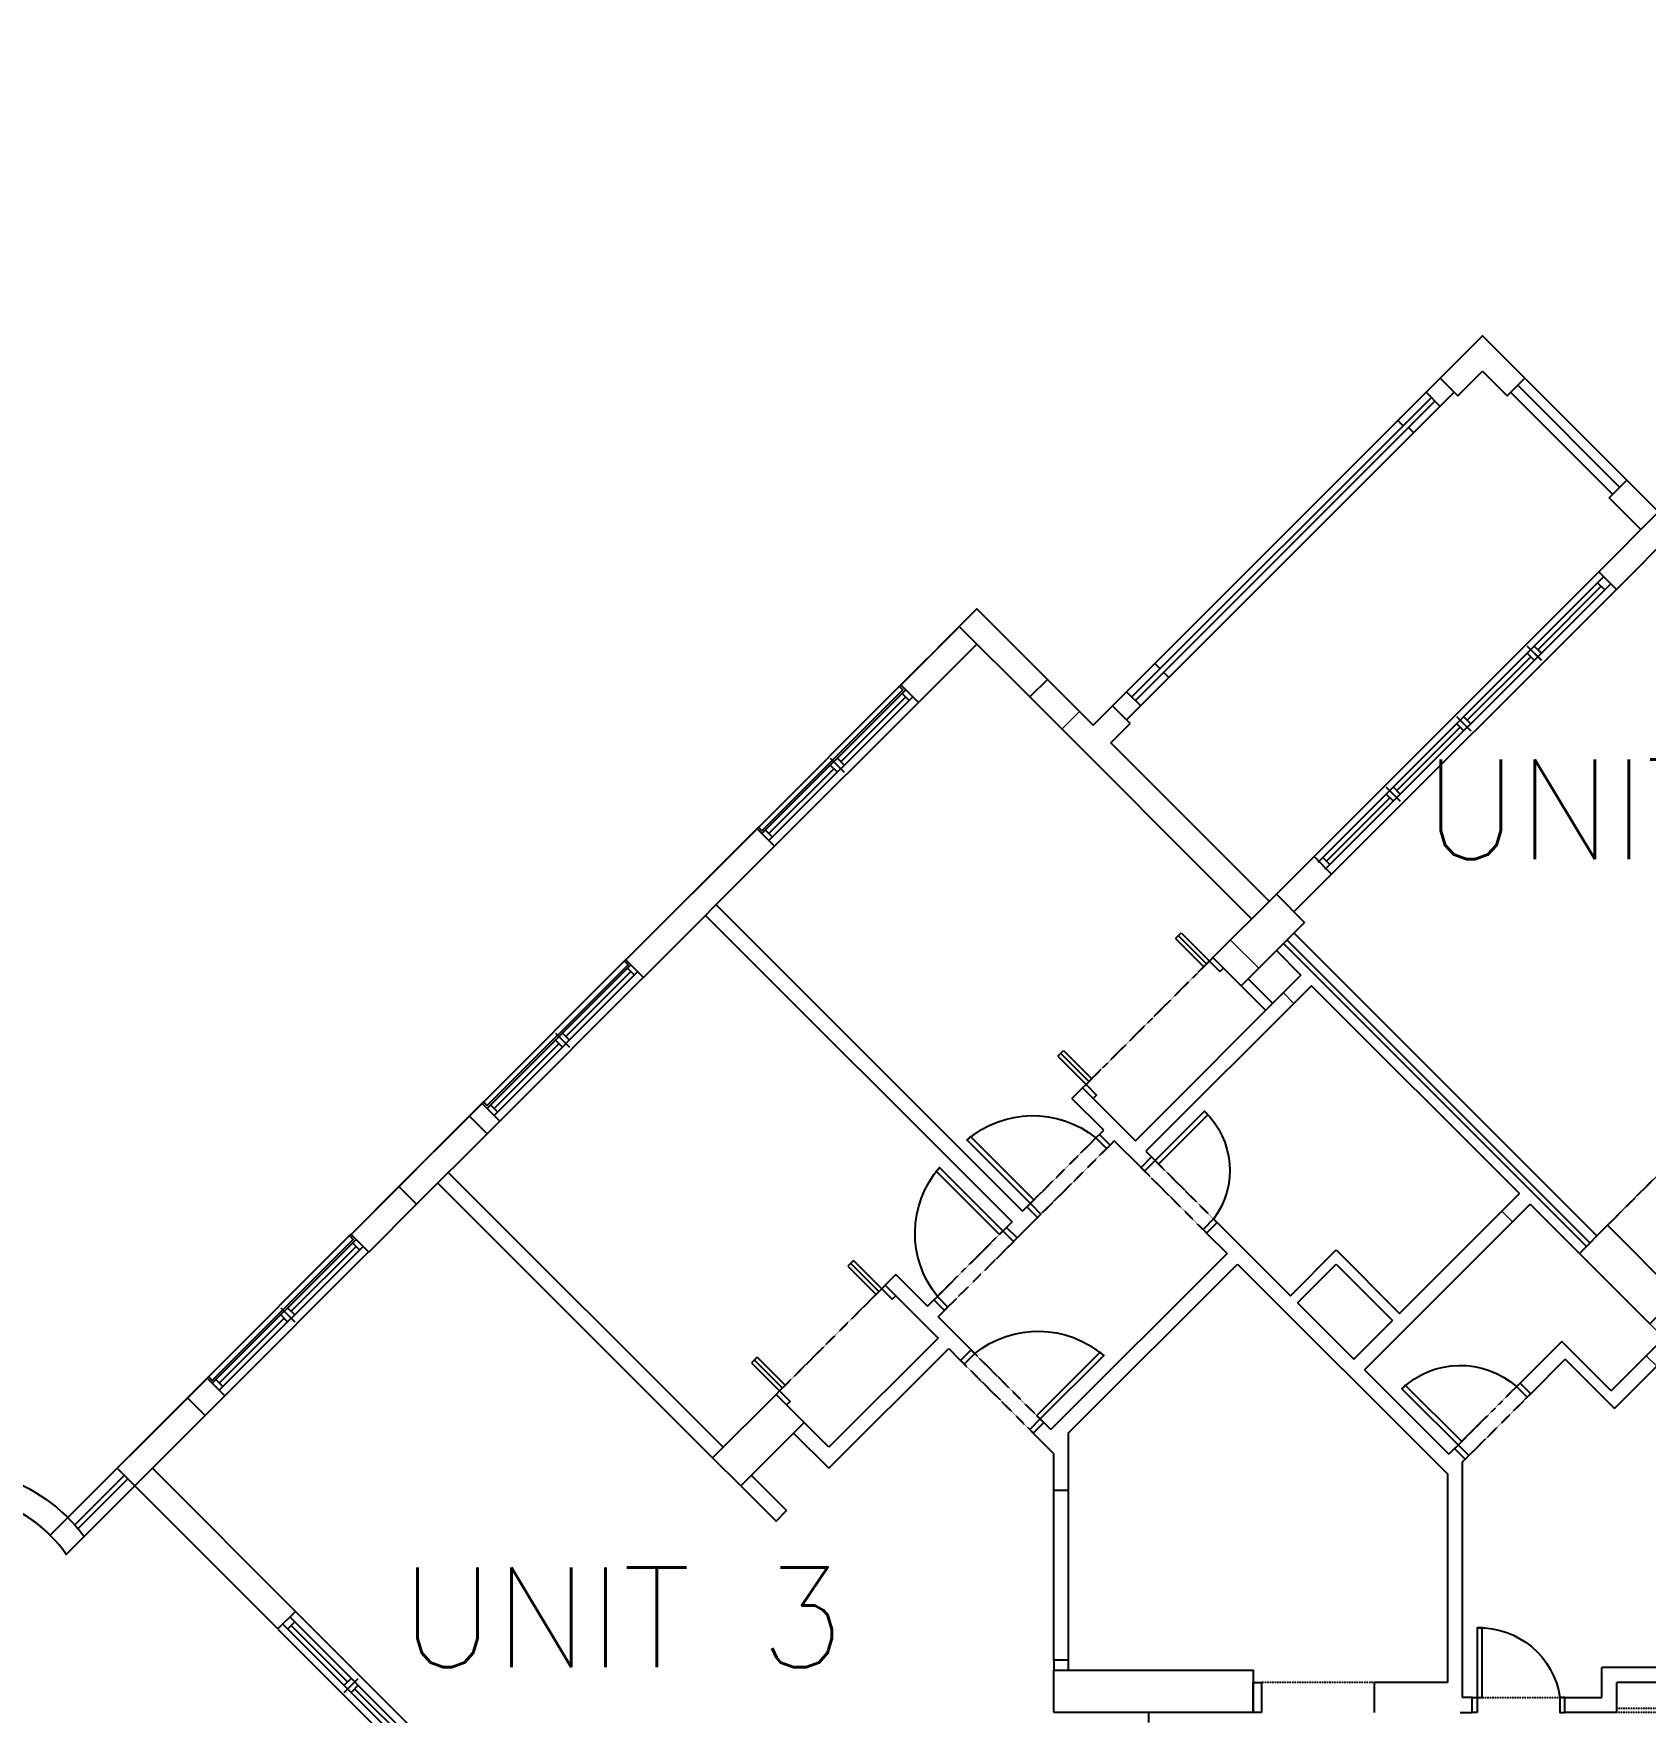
# Model space of a CAD drawing. Header units: millimetres. Extents: x 186805 to 449048, y 2167 to 51540.
# Drawn here: x 233058 to 249231, y 23132 to 39983 of the extents above; entities that cross this region are included whole.
import ezdxf

# ---------------------------------------------------------------- set-up
doc = ezdxf.new("R2010")
doc.units = ezdxf.units.MM
doc.linetypes.add('HIDDEN2', pattern=[0.1875, 0.125, -0.0625])
doc.layers.get('0').update_dxf_attribs({"linetype": 'CONTINUOUS'})
doc.layers.add('0-60x60-C', color=3, linetype='CONTINUOUS', lineweight=13)
doc.layers.add('LINE 1 P1', color=1, linetype='CONTINUOUS', lineweight=13)
for name, color, linetype in [('A-ABOV', 1, 'HIDDEN2'), ('A-ABOVE DOOR', 1, 'HIDDEN2'), ('A-CONC-BLDG', 6, 'CONTINUOUS'), ('a-door', 4, 'CONTINUOUS'), ('A-FLORRAIL', 92, 'CONTINUOUS'), ('a-proj', 40, 'CONTINUOUS'), ('a-wall', 140, 'CONTINUOUS'), ('A-WIND', 4, 'CONTINUOUS'), ('ALAN', 6, 'CONTINUOUS')]:
    doc.layers.add(name, color=color, linetype=linetype)
doc.styles.add('T 200 neal', font='romans.shx', dxfattribs={"height": 400})

# ---------------------------------------------------------------- blocks, each defined once
blk = doc.blocks.new('A$C7C4A1575')
at = {"layer": 'A-ABOV', "color": 8}
blk.add_line((18352, 23511), (22012, 19852), dxfattribs=at)
at = {"layer": 'A-ABOVE DOOR', "color": 8, "linetype": 'Continuous'}
for p, q in [((5009, 27563), (6947, 29500)), ((7124, 29323), (5186, 27386)), ((4478, 25221), (5920, 23778)), ((5743, 23601), (4301, 25044)), ((7236, 22464), (8678, 21021)), ((8502, 20844), (7059, 22287)), ((18441, 17129), (15584, 19986)), ((15407, 19809), (18264, 16952)), ((9994, 19707), (11437, 18264)), ((11260, 18087), (9818, 19530))]:
    blk.add_line(p, q, dxfattribs=at)
at = {"layer": 'A-ABOVE DOOR', "color": 8}
for p, q in [((19195, 28400), (18445, 28400)), ((19195, 28360), (18445, 28360)), ((16995, 28250), (17925, 28250)), ((16010, 28100), (14880, 28100)), ((16924, 25859), (17582, 25201)), ((16924, 25859), (17582, 25201)), ((17476, 25095), (16818, 25752)), ((17476, 25095), (16818, 25752)), ((11861, 24869), (12589, 25597)), ((12696, 25491), (11967, 24762)), ((11105, 24112), (10009, 25208)), ((12427, 23638), (11698, 24367)), ((11592, 24260), (12321, 23532)), ((12632, 23433), (13360, 22705)), ((14329, 23589), (13671, 22931)), ((13777, 22825), (14435, 23483)), ((12526, 23327), (13254, 22599)), ((14393, 20824), (13084, 22132))]:
    blk.add_line(p, q, dxfattribs=at)
at = {"layer": 'A-CONC-BLDG', "color": 8}
for points in [[(12795, 28400), (12795, 27975), (14795, 27975), (14795, 28400)], [(4104, 25243), (4281, 25420), (3574, 26127), (3397, 25950)], [(9655, 26127), (9372, 25844), (10009, 25208), (10291, 25491)], [(18070, 23794), (18352, 23511), (19059, 24218), (18777, 24501)], [(6933, 22415), (7109, 22592), (6402, 23299), (6225, 23122)], [(15029, 20188), (15312, 20470), (14675, 21107), (14393, 20824)], [(12731, 18031), (12554, 18208), (11847, 17501), (12024, 17324)], [(18865, 16351), (19042, 16528), (18441, 17129), (18264, 16952)], [(17097, 14937), (17345, 15185), (17522, 15008), (17097, 14584), (16673, 15008), (16850, 15185)]]:
    blk.add_lwpolyline(points, close=True, dxfattribs=at)
blk.add_lwpolyline([(3066, 26635), (2887, 26814, -0.166551), (2126, 26262), (2200, 26023, 0.159959)], format="xyb", close=True, dxfattribs=at)
at = {"layer": 'a-door', "color": 8}
blk.add_line((17045, 28400), (16995, 28400), dxfattribs=at)
at = {"layer": 'a-door', "color": 8, "lineweight": -3}
for p, q in [((9761, 24890), (10150, 25279)), ((10115, 25314), (10009, 25208)), ((10150, 25279), (10115, 25314)), ((10072, 25144), (9789, 24861)), ((9818, 24833), (10100, 25116)), ((10009, 25208), (10044, 25173)), ((10100, 25116), (10044, 25173)), ((9818, 24833), (9761, 24890)), ((10730, 23921), (11013, 24204)), ((11041, 24176), (10758, 23893)), ((10786, 23864), (11069, 24147)), ((11069, 24147), (11013, 24204)), ((11069, 24147), (11175, 24253)), ((11105, 24112), (11069, 24147)), ((11211, 24218), (11105, 24112)), ((11175, 24253), (11211, 24218)), ((10786, 23864), (10730, 23921)), ((12837, 21814), (13120, 22097)), ((13190, 22238), (13084, 22132)), ((13084, 22132), (13120, 22097)), ((13120, 22097), (13226, 22203)), ((13120, 22097), (13176, 22040)), ((13226, 22203), (13190, 22238)), ((13148, 22068), (12865, 21786)), ((12893, 21757), (13176, 22040)), ((12837, 21814), (12893, 21757)), ((14018, 20633), (14301, 20916)), ((14074, 20576), (14463, 20965)), ((14301, 20916), (14357, 20859)), ((14499, 20930), (14393, 20824)), ((14463, 20965), (14499, 20930)), ((14329, 20888), (14046, 20605)), ((14393, 20824), (14357, 20859)), ((14018, 20633), (14074, 20576))]:
    blk.add_line(p, q, dxfattribs=at)
at = {"layer": 'a-door', "color": 8}
for points in [[(17045, 28250), (17095, 28250), (17095, 27550), (17045, 27550), (17045, 28400)], [(17925, 28250), (17875, 28250), (17875, 28400), (17925, 28400)], [(16995, 28250), (17045, 28250)], [(16924, 25859), (16959, 25823), (16288, 25151)], [(16288, 25151), (16323, 25116), (16889, 25682), (16853, 25717)], [(16818, 25752), (16853, 25717)], [(12660, 25455), (12554, 25562), (12589, 25597)], [(12696, 25491), (12625, 25420)], [(12660, 25455), (13297, 24819), (13261, 24784), (12625, 25420)], [(17476, 25095), (17440, 25130), (17546, 25236), (17582, 25201)], [(11967, 24762), (12003, 24798), (11896, 24904), (11861, 24869)], [(11592, 24260), (11628, 24225), (11734, 24331), (11698, 24367)], [(12285, 23567), (11649, 22931), (11614, 22966), (12250, 23603)], [(12321, 23532), (12250, 23603)], [(12285, 23567), (12391, 23674), (12427, 23638)], [(12561, 23292), (12667, 23398), (12632, 23433)], [(14435, 23483), (14400, 23447), (14294, 23553), (14329, 23589)], [(12561, 23292), (11925, 22655), (11960, 22620), (12597, 23256), (12526, 23327)], [(13777, 22825), (13813, 22860), (13707, 22966), (13671, 22931)], [(13254, 22599), (13219, 22634), (13325, 22740), (13360, 22705)]]:
    blk.add_lwpolyline(points, dxfattribs=at)
blk.add_lwpolyline([(13813, 22860), (14308, 22365), (14343, 22401), (13848, 22896)], close=True, dxfattribs=at)
for centre, radius, start, end in [((17063, 28371), 821, 268.7645, 351.5223), ((16876, 25771), 854, 226.5208, 311.3704), ((12637, 25585), 1011, 231.128, 310.7504), ((12415, 23591), 1011, 141.128, 220.7504), ((13740, 22959), 821, 313.7645, 36.5223), ((12584, 23421), 1011, 229.2496, 308.872)]:
    blk.add_arc(centre, radius, start, end, dxfattribs=at)
at = {"layer": 'A-FLORRAIL', "color": 8}
for p, q in [((3468, 26021), (2971, 26518)), ((3503, 26056), (3003, 26556)), ((13526, 18437), (16814, 15149)), ((13526, 18155), (13668, 18296)), ((13579, 18208), (16585, 15202)), ((13615, 18243), (16620, 15238)), ((13809, 17872), (13862, 17925)), ((13898, 17960), (13951, 18013)), ((17380, 15149), (18405, 16175)), ((17451, 15079), (18476, 16104)), ((16355, 15503), (16408, 15556)), ((16249, 15432), (16302, 15485)), ((16532, 15149), (16673, 15291))]:
    blk.add_line(p, q, dxfattribs=at)
at = {"layer": 'a-proj', "color": 8}
for p, q in [((3574, 26127), (3066, 26635)), ((3397, 25950), (2902, 26445))]:
    blk.add_line(p, q, dxfattribs=at)
at = {"layer": 'a-wall', "color": 8}
for p, q in [((13749, 28500), (13749, 28400)), ((16010, 28100), (16010, 28400)), ((16875, 28400), (16995, 28400)), ((16995, 28400), (16995, 28250)), ((18445, 28400), (17925, 28400)), ((17925, 28400), (17925, 28250)), ((18445, 28400), (18445, 28100)), ((16995, 28250), (16895, 28250)), ((16895, 25887), (16895, 28250)), ((17925, 28250), (18295, 28250)), ((18295, 28250), (18295, 27950)), ((12795, 27875), (12795, 27975)), ((12945, 27975), (12945, 27875)), ((16745, 28100), (16010, 28100)), ((16745, 26005), (16745, 28100)), ((19195, 28100), (18445, 28100)), ((12795, 27875), (12795, 26170)), ((12945, 27875), (12795, 27875)), ((12945, 27875), (12945, 26170)), ((19695, 27950), (18295, 27950)), ((5009, 27562), (3574, 26127)), ((5186, 27386), (5009, 27562)), ((3751, 25950), (5186, 27386)), ((9655, 26127), (10009, 26481)), ((10009, 26481), (10115, 26375)), ((9761, 26021), (10115, 26375)), ((12795, 26170), (12945, 26170)), ((12795, 26170), (12795, 25803)), ((12945, 26170), (12945, 25595)), ((10185, 25597), (10539, 25950)), ((10539, 25950), (11741, 24748)), ((14640, 23900), (16745, 26005)), ((6614, 23087), (9372, 25844)), ((12795, 25803), (12589, 25597)), ((15913, 24960), (16761, 25809)), ((16818, 25752), (16761, 25809)), ((16924, 25859), (16818, 25752)), ((16895, 25887), (16924, 25859)), ((6720, 22981), (9478, 25738)), ((10539, 25738), (10291, 25491)), ((11635, 24642), (10539, 25738)), ((12589, 25597), (12696, 25491)), ((12696, 25491), (12766, 25562)), ((14534, 23794), (12766, 25562)), ((12945, 25595), (14640, 23900)), ((4479, 25222), (4281, 25420)), ((18423, 25349), (17928, 24854)), ((18423, 25349), (19024, 24748)), ((4104, 25243), (4302, 25045)), ((4302, 25045), (4479, 25222)), ((17476, 25095), (17582, 25201)), ((17582, 25201), (17928, 24854)), ((18388, 25173), (17893, 24678)), ((18388, 25173), (18918, 24642)), ((15913, 24960), (17575, 23299)), ((17893, 24678), (17476, 25095)), ((11741, 24748), (11861, 24869)), ((11861, 24869), (11967, 24762)), ((15241, 24289), (15807, 24854)), ((15807, 24854), (16196, 24466)), ((11105, 24112), (11635, 24642)), ((11635, 24430), (11967, 24762)), ((15630, 23900), (16196, 24466)), ((11211, 24006), (11529, 24324)), ((11529, 24324), (11592, 24260)), ((11698, 24367), (11592, 24260)), ((11635, 24430), (11698, 24367)), ((15241, 24289), (15630, 23900)), ((15630, 23758), (16266, 24395)), ((16266, 24395), (17468, 23193)), ((11211, 24006), (11105, 24112)), ((14435, 23483), (15170, 24218)), ((15170, 24218), (15630, 23758)), ((5745, 23603), (5921, 23780)), ((5921, 23780), (6402, 23299)), ((14534, 23794), (14329, 23589)), ((17575, 23299), (18070, 23794)), ((6225, 23122), (5745, 23603)), ((12321, 23532), (12427, 23638)), ((12632, 23433), (12427, 23638)), ((15100, 20682), (18140, 23723)), ((15135, 20647), (18176, 23688)), ((15206, 20576), (18246, 23617)), ((9301, 20400), (12377, 23476)), ((12321, 23532), (12377, 23476)), ((12632, 23433), (12526, 23327)), ((14329, 23589), (14435, 23483)), ((12483, 23369), (9407, 20294)), ((12483, 23369), (12526, 23327)), ((17468, 23193), (15383, 21107)), ((13671, 22931), (13403, 22662)), ((13777, 22825), (13671, 22931)), ((13721, 22768), (13777, 22825)), ((15383, 21107), (13721, 22768)), ((7237, 22464), (7109, 22592)), ((13084, 22132), (13615, 22662)), ((13360, 22705), (13254, 22599)), ((13254, 22599), (13297, 22556)), ((13403, 22662), (13360, 22705)), ((13615, 22662), (15276, 21001)), ((7060, 22288), (6880, 22468)), ((7237, 22464), (7060, 22288)), ((13297, 22556), (12978, 22238)), ((13084, 22132), (12978, 22238)), ((14923, 21354), (14675, 21107)), ((14994, 21284), (14746, 21036)), ((8502, 20845), (8679, 21022)), ((8679, 21022), (9994, 19707)), ((15276, 21001), (15029, 20753)), ((9818, 19530), (8502, 20845)), ((12554, 18208), (14781, 20435)), ((14958, 20258), (13367, 18667)), ((14994, 20223), (14994, 20223)), ((15206, 20364), (15584, 19986)), ((15029, 20188), (15407, 19809)), ((15584, 19986), (15407, 19809)), ((9994, 19707), (9818, 19530)), ((13367, 18667), (13562, 18473)), ((13190, 18490), (12731, 18031)), ((13385, 18296), (13190, 18490)), ((13562, 18473), (13385, 18296)), ((11437, 18264), (11260, 18087)), ((12024, 17677), (11437, 18264)), ((11260, 18087), (11812, 17536)), ((11847, 17501), (11812, 17536)), ((18688, 16528), (18370, 16210)), ((18547, 16033), (18865, 16351)), ((18370, 16210), (18547, 16033))]:
    blk.add_line(p, q, dxfattribs=at)
blk.add_lwpolyline([(14880, 28400), (14795, 28400), (14795, 28100), (14880, 28100)], close=True, dxfattribs=at)
at = {"layer": 'A-WIND', "color": 8}
for p, q in [((5059, 27513), (6996, 29451)), ((5129, 27442), (7067, 29380)), ((6346, 28729), (5780, 28164)), ((5674, 28199), (5815, 28058)), ((5815, 28128), (5745, 28199)), ((5709, 28093), (5144, 27527)), ((5745, 28058), (5674, 28128)), ((5179, 27492), (5108, 27563)), ((4458, 25130), (4387, 25059)), ((5865, 23723), (4422, 25166)), ((5794, 23652), (4352, 25095)), ((4422, 25095), (5073, 24444)), ((5108, 24480), (5038, 24409)), ((5038, 24338), (5179, 24480)), ((5179, 24409), (5108, 24338)), ((5144, 24374), (5794, 23723)), ((5830, 23758), (5759, 23688)), ((8552, 20895), (7109, 22337)), ((7215, 22372), (7145, 22302)), ((8623, 20965), (7180, 22408)), ((7180, 22337), (7831, 21687)), ((7866, 21722), (7795, 21651)), ((7795, 21581), (7937, 21722)), ((7937, 21651), (7866, 21581)), ((7901, 21616), (8552, 20965)), ((8587, 21001), (8517, 20930)), ((15566, 19891), (15496, 19820)), ((15520, 19936), (18384, 17073)), ((15450, 19866), (18313, 17002)), ((16167, 19219), (15531, 19855)), ((11310, 18137), (9867, 19579)), ((9973, 19615), (9902, 19544)), ((11380, 18208), (9938, 19650)), ((9938, 19579), (10588, 18929)), ((16132, 19113), (16273, 19254)), ((16203, 19254), (16132, 19183)), ((16273, 19183), (16203, 19113)), ((16875, 18512), (16238, 19148)), ((10624, 18964), (10553, 18894)), ((10553, 18823), (10694, 18964)), ((10694, 18894), (10624, 18823)), ((10659, 18858), (11310, 18208)), ((16910, 18547), (16839, 18476)), ((16839, 18406), (16981, 18547)), ((16981, 18476), (16910, 18406)), ((17582, 17805), (16945, 18441)), ((11345, 18243), (11274, 18172)), ((17617, 17840), (17546, 17769)), ((17546, 17698), (17688, 17840)), ((17688, 17769), (17617, 17698)), ((18289, 17097), (17652, 17734)), ((18324, 17133), (18253, 17062))]:
    blk.add_line(p, q, dxfattribs=at)
at = {"layer": 'ALAN', "color": 8}
blk.add_lwpolyline([(2725, 28673, 2.414214), (2725, 26622), (4316, 25031), (4352, 25067), (5766, 23652), (5731, 23617), (7074, 22273), (7109, 22309), (8524, 20895), (8488, 20859), (9832, 19516), (9867, 19551), (11281, 18137), (11246, 18102), (12024, 17324), (13190, 18490), (17097, 14584), (32548, 30034)], format="xyb", dxfattribs=at)
blk = doc.blocks.new('A$C32DD6ECA')
at = {"layer": '0-60x60-C', "color": 16, "xscale": 0.04183124983683228, "yscale": 0.04183124983683228, "zscale": 0.04183124983683228, "rotation": 180}
blk.add_blockref('A$C7C4A1575', (4397.08, 2202.64), dxfattribs=at)
blk = doc.blocks.new('A$C01635C6B')
at = {"layer": 'LINE 1 P1'}
for p, q in [((9624, 13171), (9624, 13365)), ((9624, 13365), (9874, 13365)), ((9874, 13365), (9874, 10671)), ((4699, 13171), (9349, 13171)), ((4899, 13171), (4899, 12971)), ((5299, 13171), (5299, 13096)), ((8749, 13171), (8749, 13096)), ((9149, 13171), (9149, 12971)), ((9349, 13171), (9624, 13171)), ((9349, 12921), (9349, 13171)), ((9149, 13096), (4899, 13096)), ((9149, 13046), (4899, 13046)), ((5274, 13046), (5274, 12971)), ((8749, 13046), (8749, 12971)), ((9349, 12971), (4699, 12971)), ((9624, 12921), (9349, 12921)), ((9624, 10671), (9624, 12921)), ((4198, 12571), (4198, 11121)), ((4298, 12571), (4298, 11121)), ((4098, 11121), (4098, 10671)), ((4348, 11121), (4098, 11121)), ((4348, 10671), (4348, 11121)), ((1198, 10671), (0, 10671)), ((0, 10671), (0, 10420)), ((1158, 10671), (798, 10671)), ((1158, 10420), (1158, 10671)), ((1198, 10621), (1198, 10671)), ((3198, 10621), (1198, 10621)), ((2178, 10651), (2178, 10450)), ((4048, 10671), (3198, 10671)), ((3198, 10671), (3198, 10621)), ((5984, 10651), (5984, 10450)), ((6984, 10651), (6984, 10450)), ((7984, 10651), (7984, 10450)), ((9524, 10671), (8989, 10671)), ((8989, 10420), (8989, 10671)), ((9574, 10671), (9574, 10671)), ((10175, 10671), (10175, 10270)), ((1158, 10601), (3198, 10601)), ((1158, 10500), (3198, 10500)), ((1208, 10500), (1208, 10601)), ((2128, 10550), (1208, 10550)), ((2128, 10500), (2128, 10601)), ((2228, 10500), (2228, 10601)), ((3148, 10550), (2228, 10550)), ((3148, 10500), (3148, 10601)), ((8999, 10601), (4949, 10601)), ((8999, 10500), (4949, 10500)), ((5034, 10500), (5034, 10601)), ((5034, 10550), (5934, 10550)), ((5934, 10500), (5934, 10601)), ((6034, 10500), (6034, 10601)), ((6034, 10550), (6934, 10550)), ((6934, 10500), (6934, 10601)), ((7034, 10500), (7034, 10601)), ((7034, 10550), (7934, 10550)), ((7934, 10500), (7934, 10601)), ((8034, 10500), (8034, 10601)), ((8034, 10550), (8934, 10550)), ((8934, 10500), (8934, 10601)), ((173, 5970), (173, 10420)), ((273, 5970), (273, 10420)), ((323, 5970), (323, 10420)), ((423, 5970), (423, 10420)), ((798, 10420), (1158, 10420)), ((3898, 5970), (3898, 10420)), ((4048, 5970), (4048, 10420)), ((4098, 5970), (4098, 10420)), ((4248, 10420), (4248, 5970)), ((9524, 10420), (8989, 10420)), ((9674, 10270), (9674, 5970)), ((9774, 10270), (9774, 5970)), ((9824, 10270), (9824, 5970)), ((9924, 9920), (9924, 10270)), ((10178, 9920), (9924, 9920)), ((10175, 9920), (10175, 9770)), ((9924, 9770), (10179, 9770)), ((9924, 6820), (9924, 9770)), ((10175, 6820), (9924, 6820)), ((10175, 6820), (10175, 6670)), ((9924, 6670), (9924, 5970)), ((10175, 6670), (9924, 6670)), ((2123, 5970), (573, 5970)), ((2123, 5220), (2123, 5970)), ((3098, 5970), (2123, 5970)), ((3098, 5970), (2123, 5970)), ((3798, 5970), (3098, 5970)), ((3098, 5820), (3098, 5970)), ((9524, 5970), (4348, 5970)), ((573, 5820), (1973, 5820)), ((1973, 5220), (1973, 5820)), ((3098, 5820), (3748, 5820)), ((2123, 5220), (1973, 5220)), ((1973, 3820), (1973, 5220)), ((2123, 5220), (2123, 3820)), ((3898, 5120), (3898, 5020)), ((4048, 5020), (4048, 5120)), ((4098, 5120), (4098, 5020)), ((4248, 5120), (4248, 5020)), ((174, 3119), (174, 4970)), ((274, 3219), (274, 4970)), ((324, 3269), (324, 4970)), ((424, 3369), (424, 4970)), ((3898, 5020), (4048, 5020)), ((3898, 3990), (3898, 5020)), ((4098, 5020), (4248, 5020)), ((4248, 5020), (4248, 3990)), ((9674, 4970), (9674, 3470)), ((9774, 4970), (9774, 3608)), ((9824, 3629), (9824, 4970)), ((9924, 4970), (9924, 4770)), ((10175, 4770), (9924, 4770)), ((10175, 4770), (10175, 4620)), ((9924, 4620), (9924, 3671)), ((10175, 4620), (9924, 4620)), ((3898, 3219), (3898, 3990)), ((4048, 3990), (3898, 3990)), ((4048, 3990), (4048, 569)), ((4248, 3990), (4098, 3990)), ((4098, 3990), (4098, 569)), ((4248, 3990), (4248, 3470)), ((1973, 3820), (1973, 3219)), ((2123, 3820), (1973, 3820)), ((2123, 3219), (2123, 3820)), ((9774, 3608), (11064, 2319)), ((11100, 2354), (9824, 3629)), ((11312, 2283), (9924, 3671)), ((5599, 3470), (4248, 3470)), ((5599, 3470), (5599, 3319)), ((7074, 3470), (5599, 3470)), ((7003, 3470), (7003, 2669)), ((7574, 3470), (7003, 3470)), ((7574, 3470), (7574, 3319)), ((9474, 3470), (7574, 3470)), ((9474, 3470), (9474, 3319)), ((9674, 3470), (9474, 3470)), ((274, 3219), (1074, 3219)), ((1973, 3269), (324, 3269)), ((1973, 3369), (424, 3369)), ((1074, 1369), (1074, 3219)), ((1124, 1369), (1124, 3219)), ((1124, 3219), (1973, 3219)), ((2123, 3219), (2203, 3219)), ((2123, 3219), (3133, 3219)), ((2194, 3219), (3134, 3219)), ((2203, 3119), (2203, 3219)), ((3134, 3119), (3134, 3219)), ((3899, 3219), (3134, 3219)), ((4248, 3319), (4248, 769)), ((4248, 3319), (5149, 3319)), ((5149, 3319), (5149, 2469)), ((5299, 3319), (5599, 3319)), ((5299, 3319), (5299, 2619)), ((5559, 2619), (5559, 3319)), ((5599, 2619), (5599, 3319)), ((7574, 3319), (7153, 3319)), ((7153, 2669), (7153, 3319)), ((9474, 3319), (7574, 3319)), ((9922, 3319), (9474, 3319)), ((10993, 2248), (9922, 3319)), ((174, 3119), (974, 3119)), ((974, 1369), (974, 3119)), ((1224, 1369), (1224, 3119)), ((1224, 3119), (2203, 3119)), ((3134, 3119), (2194, 3119)), ((3134, 3119), (3898, 3119)), ((3898, 3119), (3898, 769)), ((5299, 2619), (5599, 2619)), ((5599, 2619), (5599, 2319)), ((7003, 2669), (7153, 2669)), ((7003, 2669), (7003, 1669)), ((7153, 2669), (7153, 1669)), ((5149, 2469), (5449, 2469)), ((5449, 2469), (5449, 2319)), ((11170, 2425), (9515, 769)), ((5449, 2319), (5599, 2319)), ((5449, 2319), (5449, 1389)), ((5599, 1389), (5599, 2319)), ((11312, 2283), (9598, 569)), ((7003, 1669), (7153, 1669)), ((7003, 1069), (7003, 1669)), ((7153, 1669), (7153, 769)), ((706, 1369), (973, 1369)), ((706, 1369), (706, 1269)), ((1123, 1369), (1073, 1369)), ((2023, 1369), (1223, 1369)), ((2023, 1369), (2023, 769)), ((5449, 769), (5449, 1389)), ((5449, 1389), (5599, 1389)), ((5599, 1389), (5599, 1069)), ((703, 1269), (1923, 1269)), ((1923, 1269), (1923, 769)), ((5449, 1069), (5736, 1069)), ((5736, 869), (5736, 1069)), ((6866, 1069), (5736, 1069)), ((6866, 1069), (7153, 1069)), ((6866, 869), (6866, 1069)), ((5649, 869), (5649, 569)), ((5736, 869), (5649, 869)), ((5736, 869), (6866, 869)), ((6866, 869), (6953, 869)), ((6953, 869), (6953, 569)), ((706, 769), (4048, 769)), ((706, 769), (706, 569)), ((4098, 769), (5449, 769)), ((7153, 769), (9515, 769)), ((4048, 569), (706, 569)), ((5649, 569), (4098, 569)), ((6974, 569), (5649, 569)), ((9598, 569), (6953, 569))]:
    blk.add_line(p, q, dxfattribs=at)
at = {"layer": 'LINE 1 P1', "linetype": 'Continuous'}
for p, q in [((3198, 10671), (1158, 10671)), ((8989, 10671), (4949, 10671)), ((1158, 10420), (3198, 10420)), ((4949, 10420), (8989, 10420))]:
    blk.add_line(p, q, dxfattribs=at)
at = {"layer": 'LINE 1 P1', "lineweight": -3}
for p, q in [((1973, 5170), (1973, 5220)), ((1973, 5220), (2123, 5220)), ((2123, 5170), (1973, 5170)), ((2123, 5170), (2100, 5137)), ((2100, 5137), (2504, 4843)), ((2123, 5220), (2123, 5170)), ((2528, 4876), (2123, 5170)), ((2100, 4550), (2504, 4843)), ((2528, 4811), (2123, 4517)), ((2504, 4843), (2528, 4876)), ((2504, 4843), (2528, 4811)), ((2123, 4517), (2100, 4550)), ((2123, 4522), (2100, 4490)), ((2100, 4490), (2504, 4196)), ((2528, 4228), (2123, 4522)), ((2504, 4196), (2528, 4228)), ((2100, 3902), (2504, 4196)), ((2528, 4163), (2123, 3870)), ((2504, 4196), (2528, 4163)), ((2123, 3870), (2100, 3902)), ((1973, 3870), (1973, 3820)), ((2123, 3870), (1973, 3870)), ((1973, 3820), (2123, 3820)), ((2123, 3820), (2123, 3870))]:
    blk.add_line(p, q, dxfattribs=at)
at = {"layer": 'LINE 1 P1'}
for points in [[(4348, 12921), (4348, 12571), (4098, 12571), (4098, 13171), (4699, 13171), (4699, 12921)], [(3198, 10671), (3198, 10420), (4048, 10420), (4048, 10671)], [(4098, 10671), (4098, 10420), (4949, 10420), (4949, 10671)], [(173, 5970), (573, 5970), (573, 4970), (173, 4970)], [(3748, 5970), (3748, 5120), (4048, 5120), (4048, 5970)], [(4098, 5970), (4398, 5970), (4398, 5120), (4098, 5120)], [(9924, 5970), (9524, 5970), (9524, 4970), (9924, 4970)], [(4098, 4040), (3298, 4040), (3298, 4090), (4098, 4090)], [(2253, 3119), (2253, 2319), (2303, 2319), (2303, 3119)], [(5449, 1439), (4643, 1439), (4643, 1489), (5449, 1489)]]:
    blk.add_lwpolyline(points, close=True, dxfattribs=at)
for points in [[(3, 10420), (798, 10420), (798, 10671), (0, 10671)], [(10175, 10671), (9524, 10671), (9524, 10270), (10176, 10270)], [(3898, 5020), (3898, 4970), (4248, 4970), (4248, 5020)], [(3898, 3990), (3898, 4040), (4248, 4040), (4248, 3990)], [(2203, 3119), (2253, 3119), (2253, 3219), (2203, 3219)], [(3133, 3119), (3083, 3119), (3083, 3219), (3133, 3219)], [(5449, 2319), (5449, 2269), (5599, 2269), (5599, 2319)], [(5449, 1389), (5449, 1439), (5599, 1439), (5599, 1389)]]:
    blk.add_lwpolyline(points, dxfattribs=at)
at = {"layer": 'LINE 1 P1', "lineweight": -3}
for points in [[(5786, 1069), (5794, 1041), (6581, 1748), (6553, 1776)], [(5786, 869), (5736, 869), (5736, 1069), (5786, 1069)], [(5786, 979), (5821, 979), (5821, 1029), (5786, 1029)], [(6824, 979), (6809, 979), (6809, 1029), (6824, 1029)], [(6824, 869), (6874, 869), (6874, 1069), (6824, 1069)]]:
    blk.add_lwpolyline(points, close=True, dxfattribs=at)
at = {"layer": 'LINE 1 P1'}
for centre, radius, start, end in [((4218, 4057), 920, 97.4826, 181.112), ((2177, 3229), 913, 274.784, 353.1072), ((5558, 1358), 918, 96.8167, 174.9015)]:
    blk.add_arc(centre, radius, start, end, dxfattribs=at)
at = {"layer": 'LINE 1 P1', "lineweight": -3}
blk.add_arc((5751, 1073), 1073, 359.8063, 40.9827, dxfattribs=at)

msp = doc.modelspace()

# ---------------------------------------------------------------- block references
at = {"linetype": 'ByBlock', "xscale": -0.999860634786382, "yscale": 0.999860634786382, "zscale": 0.999860634786382, "rotation": 44.9999999999602}
msp.add_blockref('A$C01635C6B', (259805.6, 30534.3), dxfattribs=at)
at = {"layer": '0-60x60-C', "color": 16, "xscale": -23.90557308239969, "yscale": 23.90557308239969, "zscale": 23.90557308239969}
msp.add_blockref('A$C32DD6ECA', (335613.6, -1123), dxfattribs=at)

# ---------------------------------------------------------------- texts
at = {"linetype": 'ByBlock', "char_height": 1000, "attachment_point": 1, "style": 'T 200 neal'}
for s, insert in [('UNIT 4', (247008.6, 32695.3)), ('UNIT 3', (236739.2, 24586.9))]:
    msp.add_mtext_dynamic_manual_height_columns(s, width=6011.013, gutter_width=2000, heights=[0], dxfattribs=dict(at, insert=insert))

doc.saveas('drawing.dxf')
